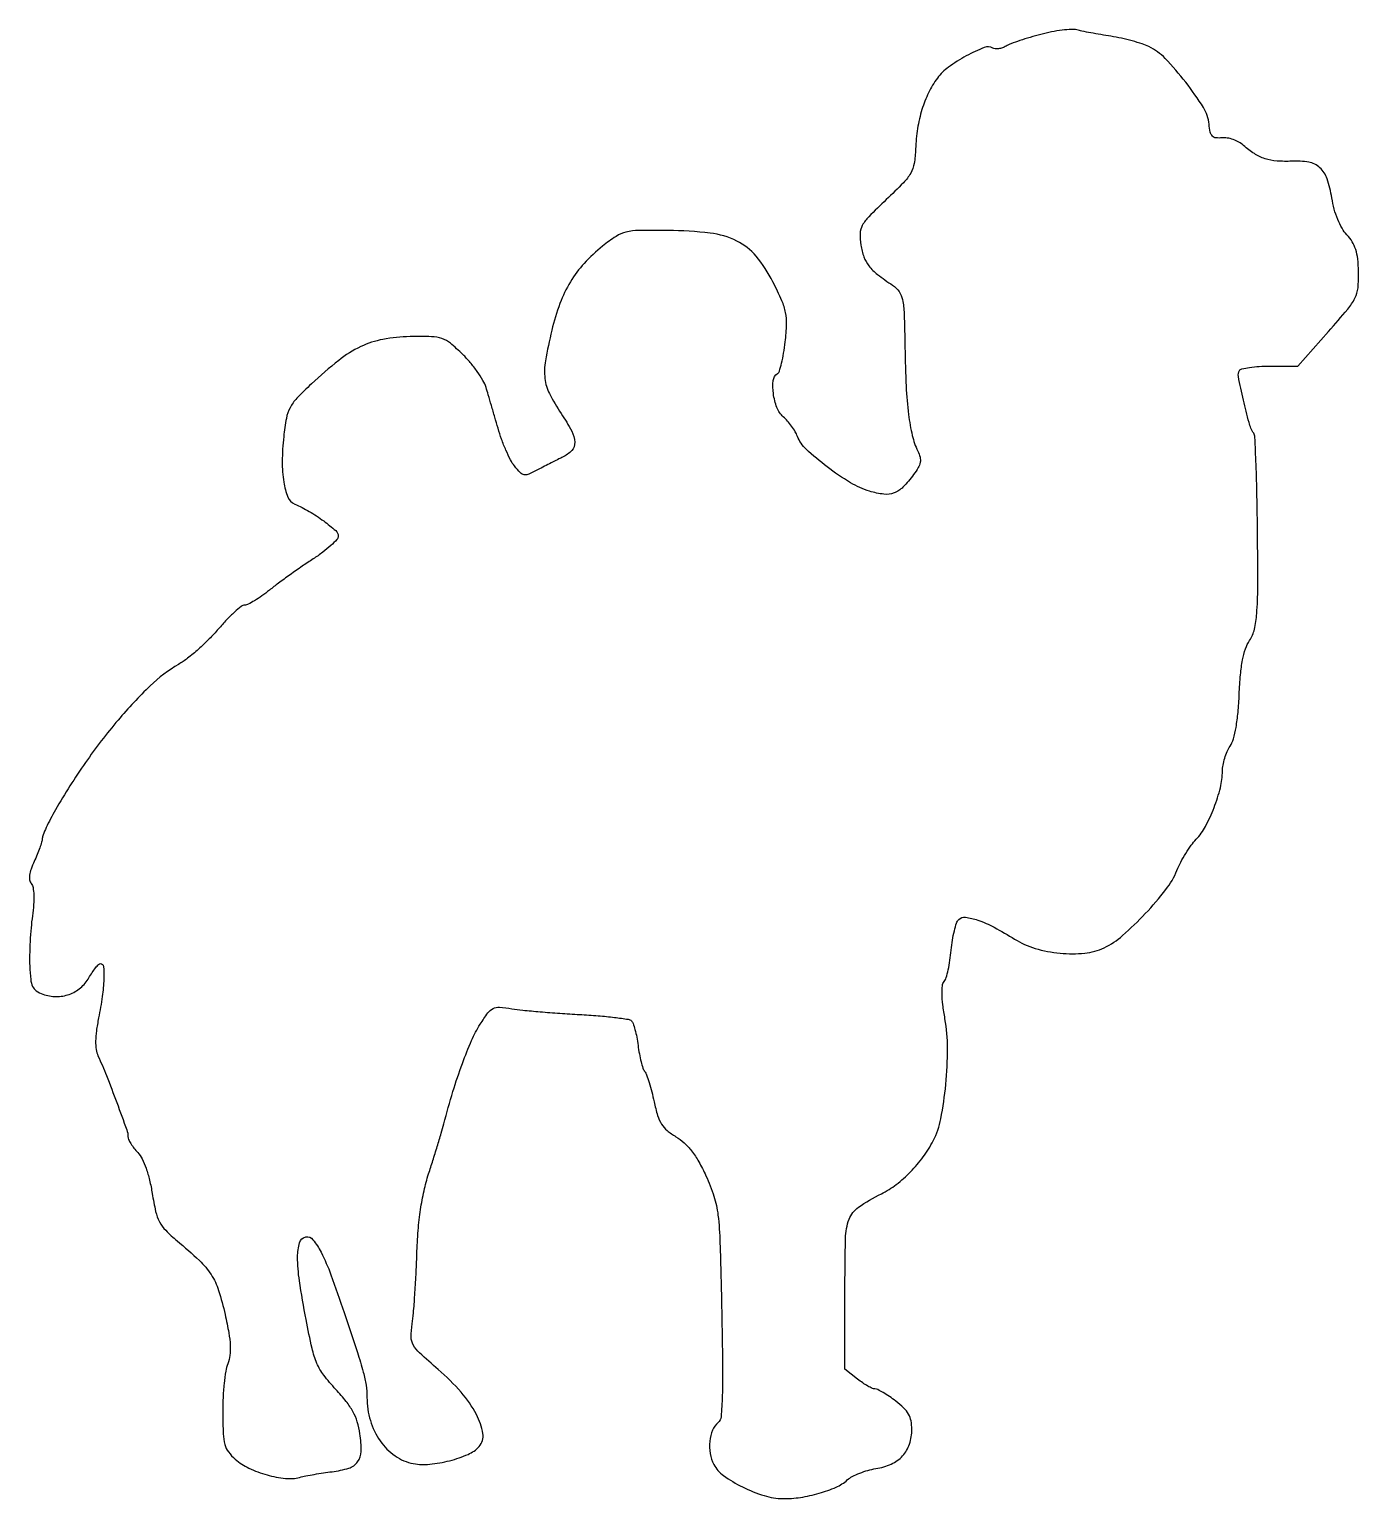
# Model space of a CAD drawing. Extents: x 0 to 278, y 0 to 307.
import ezdxf

# ---------------------------------------------------------------- set-up
doc = ezdxf.new("R2010")
doc.units = 0

msp = doc.modelspace()

# ---------------------------------------------------------------- linework, layer by layer
msp.add_lwpolyline([(212, 306.422332, 0.008494), (209.76303, 305.795496, 0.008975), (207.589614, 305.103728, 0.008663), (205.739629, 304.442185, 0.039762), (204.709323, 303.956844, -0.04537), (203.951204, 303.610037, -0.047565), (203.15481, 303.412357, -0.052476), (202.438297, 303.381249, -0.123651), (201.931931, 303.542069, 0.240398), (200.161829, 303.687066, 0.026829), (196.392213, 301.895086, 0.032305), (192.664425, 299.547628, 0.077226), (190.34807, 297.252852, 0.046281), (188.506722, 294.204815, 0.038215), (187.117388, 290.670537, 0.03574), (186.207099, 286.724212, 0.029915), (185.797466, 282.445167, -0.032241), (185.492067, 279.404009, -0.090192), (184.771387, 277.39512, -0.062039), (183.237192, 275.369687, -0.009713), (179.664917, 271.841495, 0.007692), (176.001482, 268.252405, 0.067124), (174.633498, 266.438715, 0.121201), (174.167497, 264.761105, 0.047169), (174.323896, 262.341495, 0.047497), (174.970997, 259.84621, 0.08041), (176.020929, 257.965381, 0.061174), (177.819107, 256.190114, 0.017806), (180.990029, 253.920692, -0.094584), (182.339279, 252.601371, -0.103698), (183.053484, 250.918457, -0.040748), (183.384321, 248.00946, -0.003963), (183.553521, 240.920692, 0.007572), (183.807385, 232.755735, 0.019387), (184.309405, 226.863535, 0.026646), (185.093196, 222.482795, 0.055976), (186.251915, 219.229504, -0.051828), (186.720069, 217.948706, -0.105948), (186.758135, 216.884633, -0.088323), (186.351099, 215.774864, -0.028407), (185.379764, 214.306835, -0.032936), (183.148637, 211.696192, -0.109887), (181.27285, 210.470242, -0.120157), (179.152885, 210.212868, -0.043212), (176.155905, 210.835143, -0.06367), (172.166082, 212.608591, -0.026203), (167.265652, 215.94554, -0.024115), (162.884322, 219.624207, -0.115207), (161.066738, 222.311215, 0.042621), (160.594877, 223.286746, 0.022261), (159.854246, 224.416634, 0.021973), (158.985813, 225.515769, 0.03124), (158.114763, 226.404988, -0.117731), (156.77878, 228.344637, -0.058889), (156.034238, 231.24684, -0.060964), (156.001817, 234.01556, -0.230758), (156.901605, 235.439188, 0.182811), (157.289528, 235.943595, 0.014115), (157.745796, 237.619977, 0.01786), (158.173234, 239.70936, 0.012633), (158.509363, 242.080668, 0.018667), (158.799016, 245.776384, 0.060767), (158.601861, 248.220219, 0.054244), (157.81059, 250.688146, 0.012761), (155.945455, 254.607462, 0.054838), (152.415015, 260.004836, 0.106708), (148.396881, 263.184061, 0.085377), (142.810201, 264.829393, 0.026174), (134, 265.391687, 0.006404), (127.893399, 265.383099, 0.055085), (125.190392, 265.04545, 0.085408), (123.107347, 264.153108, 0.025529), (120.297267, 262.12062, 0.037943), (116.441678, 258.506519, 0.049877), (113.554606, 254.646599, 0.04725), (111.381056, 250.125027, 0.029551), (109.674388, 244.5, 0.015067), (108.347693, 238.130779, 0.071995), (108.231065, 234.428175, 0.089715), (109.185588, 231.243506, 0.03064), (111.639296, 227.069259, -0.024859), (113.839643, 223.42311, -0.115767), (114.473272, 221.067364, -0.196651), (113.836783, 219.356175, -0.09688), (111.933169, 217.958893, 0.006181), (111.164903, 217.585505, 0.001562), (109.925044, 216.959, 0.001593), (108.512696, 216.234113, 0.001609), (107.109535, 215.502551, -0.013005), (104.898478, 214.413128, -0.137612), (103.915099, 214.256156, -0.175788), (103.104258, 214.661161, -0.02436), (101.856426, 216.110489, -0.046996), (101.033219, 217.399917, -0.015921), (100.079172, 219.413706, -0.015674), (99.160396, 221.719049, -0.01738), (98.421825, 224, 0.000949), (97.751035, 226.330228, 0.00081), (97.035347, 228.783922, 0.000816), (96.377296, 231.013009, 0.002325), (95.909332, 232.562286, 0.057425), (95.278263, 234.003538, 0.021825), (94.09009, 235.852843, 0.021274), (92.611135, 237.769243, 0.024378), (91.036917, 239.463952, 0.02029), (88.449392, 241.79322, 0.092198), (86.685822, 242.776147, 0.075098), (84.520753, 243.158232, 0.010808), (80.016004, 243.172421, 0.041538), (74.349279, 242.595311, 0.065538), (69.709869, 241.081465, 0.055236), (65.095014, 238.20962, 0.02142), (59.378157, 233.297271, 0.014446), (56.331218, 230.273519, 0.069227), (54.908235, 228.289086, 0.075239), (54.138489, 226.068383, 0.018865), (53.580134, 222.264443, 0.024465), (53.271258, 217.04391, 0.042876), (53.597615, 212.730786, 0.054467), (54.465966, 209.593775, 0.199433), (55.876086, 208.147011, -0.031686), (58.91274, 206.612601, -0.025817), (61.954975, 204.607013, -0.020288), (64.470872, 202.593058, -0.217114), (65, 201.431953, -0.189057), (64.718557, 200.714227, -0.021538), (63.457813, 199.466223, -0.023625), (61.760844, 198.065627, -0.017125), (59.75, 196.664633, 0.006841), (57.456198, 195.135589, 0.004724), (54.900233, 193.345042, 0.004764), (52.475149, 191.576642, 0.009722), (50.612495, 190.133905, -0.015071), (49.028567, 188.933944, -0.018753), (47.484198, 187.920584, -0.017281), (46.147425, 187.175243, -0.119077), (45.422021, 187, 0.169092), (44.698801, 186.74822, 0.01648), (43.264939, 185.533158, 0.019415), (41.616225, 183.919125, 0.014166), (39.908465, 182.006494, -0.020445), (37.99659, 179.918619, -0.015293), (35.730675, 177.773992, -0.015522), (33.468598, 175.883011, -0.033767), (31.598939, 174.610131, 0.058651), (25.668858, 170.126443, 0.025975), (18.93745, 162.962818, 0.023878), (12.108983, 154.065989, 0.020787), (5.816453, 144.146554, 0.010545), (4.78407, 142.268629, 0.012878), (3.901677, 140.468694, 0.011416), (3.238038, 138.930106, 0.083987), (3.066453, 138.151129, -0.059862), (2.94179, 137.419664, -0.012947), (2.544517, 136.197493, -0.013331), (2.006857, 134.798158, -0.012394), (1.382965, 133.39461, 0.023918), (0.713481, 131.789869, 0.054027), (0.40155, 130.51223, 0.075957), (0.421746, 129.50804, 0.12729), (0.767727, 128.743481, -0.130923), (1.142563, 127.899143, -0.030709), (1.292188, 126.345996, -0.027029), (1.253365, 124.345389, -0.016169), (1.002142, 121.979362, 0.012947), (0.72312, 119.503519, 0.0083), (0.52156, 116.617724, 0.00834), (0.418182, 113.783134, 0.01543), (0.443714, 111.479362, 0.015499), (0.648504, 108.676511, 0.083417), (1.055497, 107.20811, 0.133678), (1.82557, 106.298673, 0.065911), (3.185901, 105.606346, 0.082114), (5.97582, 105.11225, 0.088462), (8.700448, 105.566053, 0.089962), (11.064412, 106.922535, 0.08851), (12.817112, 109.029573, -0.017762), (13.516383, 110.162951, -0.024743), (14.225964, 111.120364, -0.022871), (14.865995, 111.831216, -0.198448), (15.25, 111.993677, -0.393536), (15.894794, 111.403249, -0.028608), (15.953602, 108.771142, -0.026978), (15.62979, 105.134353, -0.013862), (14.853509, 100.624761, 0.015187), (14.395773, 97.922901, 0.030266), (14.229112, 95.760996, 0.038655), (14.334067, 94.038203, 0.073459), (14.723462, 92.70798, -0.01335), (16.497343, 88.56707, -0.005671), (18.661789, 82.93136, -0.002511), (20.753925, 77.205723, -0.086541), (21, 75.79465, 0.109557), (21.130792, 75.204906, 0.027882), (21.596606, 74.336283, 0.027064), (22.253617, 73.380255, 0.024497), (23.030998, 72.467005, -0.073076), (23.942921, 71.157494, -0.030337), (24.788048, 69.16828, -0.026729), (25.516839, 66.70492, -0.019472), (26.071099, 63.902553, 0.016505), (26.788547, 60.158565, 0.065684), (27.59658, 57.9689, 0.073812), (28.89666, 56.193477, 0.024329), (31.28575, 54, -0.015513), (35.934691, 49.880317, -0.059601), (38.40633, 46.919528, -0.067052), (39.961561, 43.63845, -0.023112), (41.326852, 38.557602, -0.010234), (42.08836, 34.718812, -0.030508), (42.394032, 32.057746, -0.0444), (42.322218, 30.028237, -0.063077), (41.875854, 28.280846, 0.054924), (41.453484, 26.732732, 0.013541), (41.112642, 24.116063, 0.013695), (40.884338, 21.080163, 0.013318), (40.819699, 18.007879, 0.009013), (40.92391, 13.597663, 0.055664), (41.268783, 11.359193, 0.095211), (42.02236, 9.814689, 0.054216), (43.446768, 8.29213, 0.068023), (46.30993, 6.438588, 0.041178), (50.100494, 5.027448, 0.041576), (53.941716, 4.284857, 0.090966), (56.919477, 4.504333, -0.01482), (58.200541, 4.798033, -0.005853), (59.978182, 5.128903, -0.005787), (61.908098, 5.441825, -0.007209), (63.708376, 5.685896, 0.045488), (67.195391, 6.433679, 0.160164), (69.038296, 7.748772, 0.154996), (69.77548, 9.930636, 0.041807), (69.534283, 13.619949, 0.037326), (68.96691, 16.116492, 0.049828), (68.067275, 18.258291, 0.043309), (66.657253, 20.392719, 0.020419), (64.499347, 22.897244, -0.024474), (61.959106, 25.894307, -0.062898), (60.529345, 28.342837, -0.045623), (59.513135, 31.496737, -0.008299), (58.2679, 37.518211, -0.008972), (56.875388, 45.660524, -0.036841), (56.486537, 50.649105, -0.07117), (56.897798, 53.611229, -0.282168), (58.196314, 54.798563, -0.279807), (59.706489, 54.238746, -0.04993), (61.402597, 51.594717, -0.029402), (63.44893, 46.909612, -0.007276), (66.233156, 39, -0.001937), (69.000802, 30.649325, -0.013471), (70.228223, 26.524436, -0.027567), (70.807881, 23.766466, -0.038028), (71, 21.244102, 0.072385), (71.706965, 16.386299, 0.080677), (73.765045, 12.126175, 0.087412), (76.893582, 8.997806, 0.106789), (80.69986, 7.396528, 0.071599), (84.124457, 7.250926, 0.038226), (88.304579, 7.998109, 0.037993), (92.163115, 9.316492, 0.107926), (94.463057, 10.959178, 0.229517), (95.260128, 13.686414, 0.080431), (93.911487, 17.657529, 0.057978), (90.699109, 22.315642, 0.03435), (85.907736, 27.07993, -0.007337), (82.012116, 30.556122, -0.07726), (80.684909, 32.219884, -0.132186), (80.251092, 33.875376, -0.035587), (80.463796, 36.607141, 0.016332), (80.73217, 38.906554, 0.004173), (81.013765, 42.64504, 0.004247), (81.263462, 46.920168, 0.004297), (81.439398, 51.182518, -0.011563), (81.718019, 56.171792, -0.01663), (82.213223, 60.568033, -0.018619), (82.935764, 64.47957, -0.024059), (83.90251, 68, 0.003009), (84.793851, 70.781699, 0.002464), (85.714098, 73.765625, 0.002488), (86.533182, 76.518048, 0.006561), (87.084142, 78.5, -0.009468), (88.998835, 85.235655, -0.01366), (90.965871, 91.108173, -0.015494), (92.896909, 95.921705, -0.037667), (94.688911, 99.299254, -0.017533), (96.319137, 101.691586, -0.120964), (97.400822, 102.596805, -0.132154), (98.735428, 102.858009, -0.02245), (101.334679, 102.559334, 0.014698), (103.579428, 102.26608, 0.003798), (107.213937, 101.927407, 0.003861), (111.365984, 101.60457, 0.003924), (115.5, 101.34782, -0.006843), (119.391779, 101.083298, -0.010027), (122.805994, 100.735196, -0.005841), (125.645836, 100.354265, -0.153961), (126.328916, 100.023837, -0.121244), (126.683169, 99.475285, -0.01738), (127.077702, 98.187778, -0.018893), (127.44033, 96.602008, -0.015121), (127.713968, 94.871084, 0.014384), (127.988259, 93.119291, 0.016644), (128.352466, 91.470221, 0.015837), (128.748739, 90.104092, 0.087815), (129.10662, 89.431795, -0.080191), (129.494666, 88.728707, -0.010871), (130.029811, 87.127439, -0.012295), (130.580178, 85.185737, -0.010088), (131.074717, 83.087211, 0.021094), (131.815684, 80.226474, 0.065872), (132.637903, 78.42023, 0.079263), (133.809322, 77.07631, 0.04068), (135.639999, 75.784897, -0.052915), (137.369897, 74.500199, -0.042668), (138.933657, 72.791041, -0.035613), (140.418439, 70.546981, -0.019862), (141.913684, 67.629482, -0.031358), (143.596353, 63.306447, -0.048109), (144.442629, 59.381272, -0.021733), (144.863987, 53.599468, -0.002008), (145.226772, 39.247904, -0.002568), (145.405541, 28.160158, -0.010971), (145.333044, 21.542613, -0.011277), (145.091128, 17.184175, -0.202728), (144.460677, 15.967365, 0.125514), (143.313443, 14.388438, 0.069127), (142.741107, 12.055672, 0.065247), (142.812285, 9.491306, 0.080302), (143.560473, 7.220799, 0.119898), (145.603044, 4.878906, 0.038696), (149.585819, 2.504754, 0.039098), (154.103817, 0.689506, 0.072379), (158, 0.063219, 0.041676), (161.692937, 0.31632, 0.032392), (165.627244, 1.181638, 0.033233), (169.148636, 2.45786, 0.077869), (171.5, 3.963554, -0.060687), (172.548166, 4.686444, -0.026458), (174.0875, 5.391728, -0.025708), (175.82187, 5.976742, -0.031152), (177.5, 6.337289, 0.069578), (180.694234, 7.284518, 0.101373), (183.061389, 9.007801, 0.105324), (184.501445, 11.467851, 0.080102), (185, 14.559893, 0.048371), (184.828002, 16.333638, 0.08096), (184.308515, 17.735408, 0.071056), (183.315609, 19.019138, 0.029753), (181.655609, 20.449109, 0.01356), (180.300286, 21.425894, 0.01713), (178.993788, 22.250676, 0.015307), (177.870225, 22.861918, 0.117443), (177.290468, 23, -0.109647), (176.737906, 23.122648, -0.019735), (175.795573, 23.60882, -0.02045), (174.71848, 24.279109, -0.017241), (173.634859, 25.07258), (171, 27.14516), (171, 42.917593, -0.005441), (171.126454, 54.538161, -0.082107), (171.869577, 58.495787, -0.156599), (173.817416, 61.004875, -0.033587), (178.624209, 63.839638, 0.046243), (181.74427, 65.787565, 0.036575), (184.726632, 68.422619, 0.035736), (187.365745, 71.539489, 0.038492), (189.462219, 74.926939, 0.071764), (191.067837, 79.554569, 0.023554), (192.102357, 86.709945, 0.024089), (192.467952, 94.270773, 0.043167), (191.933488, 100.460541, -0.011981), (191.493929, 103.399685, -0.025814), (191.32733, 105.681667, -0.03159), (191.398016, 107.367807, -0.142806), (191.76743, 108.26971, 0.096777), (192.176709, 109.05684, 0.016539), (192.601846, 110.698081, 0.017495), (192.974717, 112.68613, 0.014813), (193.232381, 114.808863, -0.016917), (193.497783, 116.921011, -0.020518), (193.894023, 118.877114, -0.019571), (194.352753, 120.472232, -0.117089), (194.803229, 121.203229, -0.23103), (196.236932, 121.696399, -0.053294), (198.796981, 121.098935, -0.038703), (202.221105, 119.597939, -0.017094), (206.5, 117.12132, 0.068271), (210.796768, 115.189397, 0.047668), (216.020543, 114.179641, 0.048601), (221.175146, 114.187091, 0.087218), (225.238572, 115.322914, 0.06833), (229.082367, 117.85781, 0.024035), (233.847947, 122.455938, 0.024058), (238.15315, 127.494097, 0.067658), (240.467547, 131.5, -0.024098), (241.268278, 133.214309, -0.017041), (242.322824, 135.059375, -0.017251), (243.454218, 136.757161, -0.034447), (244.482443, 138, 0.067244), (246.426406, 140.690079, 0.030953), (248.230138, 144.627283, 0.030957), (249.550038, 148.807981, 0.059743), (249.985447, 152.285183, -0.045264), (250.104529, 153.525834, -0.027635), (250.456531, 154.955498, -0.02757), (250.966577, 156.345038, -0.043307), (251.568702, 157.464508, 0.076173), (252.270018, 159.001855, 0.025185), (252.826512, 161.426885, 0.021199), (253.24377, 164.549887, 0.012047), (253.496517, 168.354341, -0.011443), (253.763342, 172.445285, -0.025769), (254.195544, 175.522406, -0.034084), (254.816949, 177.865754, -0.063246), (255.677816, 179.631277, 0.087802), (256.668375, 181.942877, 0.039189), (257.169311, 185.227305, 0.018013), (257.371617, 190.693714, 0.002432), (257.326907, 202.177313, 0.002928), (257.215126, 209.826148, 0.004521), (257.020037, 216.434924, 0.001559), (256.78283, 222.124134, 0.127887), (256.525311, 222.959046, -0.07177), (255.552251, 225.196151, -0.011015), (254.372599, 229.915193, -0.00658), (253.325379, 234.833982, -0.189777), (253.550459, 236.081645, -0.20369), (254.060432, 236.442143, -0.017659), (255.660468, 236.730233, -0.020998), (257.6662, 236.933178, -0.014714), (259.936448, 237), (265.754862, 237), (272.180057, 244.25, 0.007003), (276.188893, 248.903144, 0.05793), (277.71896, 251.231334, 0.092552), (278.349546, 253.415178, 0.030703), (278.467142, 256.76043, 0.021363), (278.282088, 259.439324, 0.04887), (277.861785, 261.417549, 0.060082), (277.135919, 263.012736, 0.05183), (276.020223, 264.478474, -0.058414), (275.006006, 265.847827, -0.033739), (274.106918, 267.693304, -0.030807), (273.377855, 269.862088, -0.026486), (272.876762, 272.216064, 0.042266), (271.898105, 276.193458, 0.126606), (270.381394, 278.520542, 0.142063), (268.047956, 279.673945, 0.058783), (264.5, 279.884948, -0.033625), (261.402868, 279.913427, -0.059629), (258.901799, 280.408811, -0.062708), (256.673713, 281.457499, -0.041521), (254.416665, 283.166753, 0.055871), (253.441406, 283.862296, 0.041545), (252.235414, 284.407893, 0.042373), (250.994069, 284.734287, 0.070808), (249.916665, 284.767741, -0.051918), (248.62572, 284.759225, -0.17971), (247.886511, 285.118833, -0.139836), (247.452637, 285.943087, -0.027409), (247.196648, 287.61583, 0.116622), (246.007456, 291.096204, 0.024456), (242.292052, 296.408213, 0.02567), (238.015412, 301.377973, 0.090317), (234.617705, 303.848772, 0.033297), (233.187702, 304.423304, 0.0126), (231.123577, 305.039853, 0.012415), (228.83791, 305.599759, 0.014817), (226.657766, 306.009494, -0.003477), (224.536434, 306.358572, -0.003513), (222.427594, 306.735944, -0.003424), (220.596034, 307.08999, -0.014248), (219.5, 307.342333, 0.077165), (218.384882, 307.455075, 0.0172), (216.471875, 307.28695, 0.017466), (214.252335, 306.935626, 0.016079)], format="xyb", close=True)

doc.saveas('drawing.dxf')
